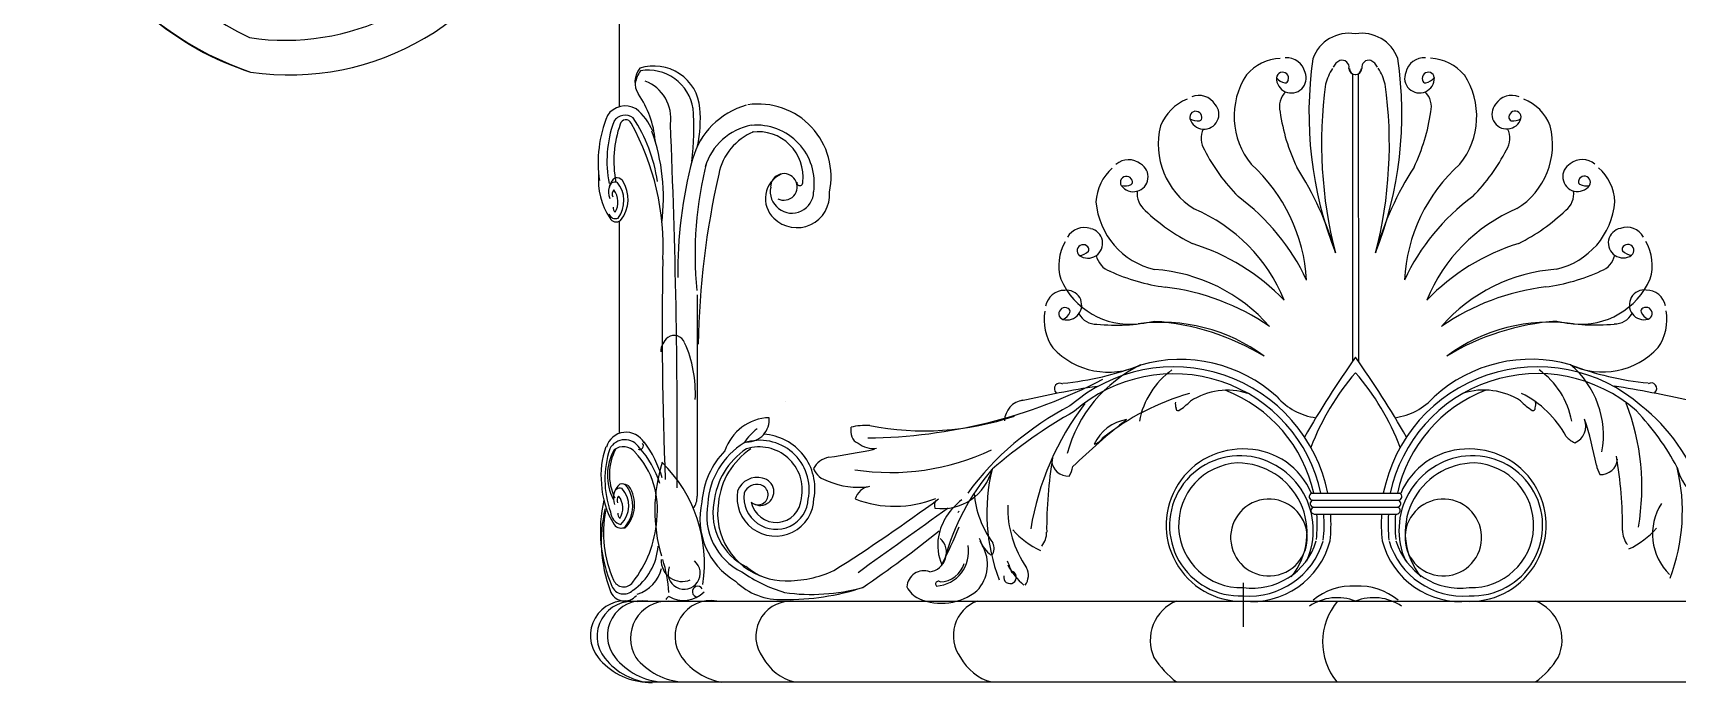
# Model space of a CAD drawing. Extents: x 15151 to 53333, y -36484 to -6005.
# Drawn here: x 34874.9 to 35164.8, y -7448.5 to -7334.1 of the extents above; entities that cross this region are included whole.
import ezdxf

# ---------------------------------------------------------------- set-up
doc = ezdxf.new("R2010")
doc.units = 0
doc.header["$MEASUREMENT"] = 0
doc.layers.add('3', color=3, linetype='CONTINUOUS')
doc.layers.add('4', color=4, linetype='CONTINUOUS')

# ---------------------------------------------------------------- blocks, each defined once
blk = doc.blocks.new('A$C5F35165B')
at = {"layer": '3'}
for p, q in [((274.36, 2810.82), (274.36, 2760.22)), ((275.38, 2810.82), (275.43, 2760.22)), ((158.84, 2771.95), (158.8, 2736.49)), ((174.31, 2753.16), (174.31, 2753.16)), ((267.16, 2736.98), (282.62, 2736.98)), ((204.99, 2733.84), (204.76, 2733.61)), ((267.31, 2735.76), (282.47, 2735.76)), ((267.46, 2734.54), (282.33, 2734.54)), ((145.47, 2730.85), (146.13, 2730.89)), ((267.61, 2733.32), (282.18, 2733.32)), ((255.07, 2721.19), (255.07, 2713.46)), ((149.49, 2703.74), (400.51, 2703.74))]:
    blk.add_line(p, q, dxfattribs=at)
blk.add_lwpolyline([(53.29, 2877.75, 0.372058), (79.89, 2817.28, 0.70027), (117.82, 2886.82, 1.005835)], format="xyb", dxfattribs=at)
for centre, radius, start, end in [((98.5, 2864.92), 56.79, 123.596, 251.0819), ((273.74, 2811.28), 6.76, 80.4346, 160.2305), ((276, 2811.28), 6.76, 19.8221, 99.618), ((151.78, 2809.44), 3.93, 141.3513, 212.974), ((151.2, 2804.13), 8.15, 4.9648, 107.7519), ((262.06, 2805.23), 8.41, 93.045, 139.455), ((262.73, 2810.38), 3.35, 12.844, 93.9271), ((333.76, 2803.93), 67.08, 171.7479, 201.4945), ((278.6, 2806.81), 9.26, 146.9197, 165.9322), ((273.14, 2811.1), 2.37, 115.1337, 155.8266), ((272.5, 2812.04), 1.26, 350.1579, 106.6488), ((274.91, 2811.85), 1.09, 270.9211, 358.8397), ((277.24, 2812.04), 1.26, 73.4039, 189.8947), ((276.6, 2811.1), 2.37, 24.226, 64.919), ((215.95, 2803.89), 67.11, 338.5611, 8.2941), ((271.14, 2806.81), 9.26, 14.1205, 33.1329), ((287.01, 2810.39), 3.35, 86.1256, 167.2086), ((287.69, 2805.24), 8.41, 40.5976, 87.0076), ((152.57, 2808.53), 4.71, 142.0169, 170.8659), ((150.19, 2803.54), 8, 8.7464, 99.6477), ((147.18, 2803.07), 7, 351.6657, 69.2995), ((266.85, 2803.39), 13.36, 146.8441, 219.0836), ((263.57, 2810.14), 2.62, 178.3168, 22.2227), ((262.02, 2810.1), 1.07, 342.9786, 173.8165), ((262.95, 2811.79), 2.54, 218.1907, 258.8541), ((262.48, 2809.87), 0.575, 268.7316, 351.9304), ((345.52, 2798.59), 76.62, 172.1426, 194.5343), ((274.83, 2811.85), 1.09, 181.2129, 269.1315), ((274.91, 2811.85), 1.09, 181.2656, 267.8259), ((274.83, 2811.85), 1.09, 272.2267, 358.7871), ((204.24, 2798.52), 76.62, 345.5183, 7.91), ((286.17, 2810.15), 2.62, 157.8299, 1.7358), ((287.72, 2810.11), 1.07, 6.2362, 197.074), ((287.27, 2809.88), 0.575, 188.1222, 271.321), ((286.79, 2811.8), 2.54, 281.1985, 321.862), ((282.9, 2803.4), 13.36, 320.9691, 33.2085), ((134.47, 2797.61), 17.04, 5.2642, 34.6573), ((248.35, 2798.64), 8.41, 112.045, 158.455), ((247.31, 2803.73), 3.35, 31.844, 112.9271), ((265.16, 2805.07), 3.69, 134.3031, 194.1752), ((284.58, 2805.08), 3.69, 345.8774, 45.7495), ((302.44, 2803.76), 3.35, 67.1256, 148.2086), ((301.4, 2798.66), 8.41, 21.5976, 68.0076), ((163.51, 2795.2), 22.15, 157.8884, 188.0927), ((146.13, 2801.52), 3.73, 58.9316, 147.3189), ((146.14, 2801.27), 2.35, 53.1086, 148.5947), ((124.71, 2788.06), 27.38, 8.1613, 33.4497), ((141.67, 2796.85), 10.13, 23.0856, 50.925), ((108.52, 2801.22), 49.71, 353.3298, 4.2331), ((171.24, 2792.16), 13.74, 105.9249, 164.4355), ((135.84, 2802.98), 23.55, 348.2332, 4.5198), ((169.63, 2792.77), 12.8, 347.5873, 98.3849), ((246.73, 2803.23), 1.07, 1.9786, 192.8165), ((248.19, 2803.77), 2.62, 197.3168, 41.2227), ((247.24, 2803.16), 0.575, 287.7316, 10.9304), ((295.02, 2809.01), 33.78, 188.2415, 205.5068), ((254.72, 2808.99), 33.78, 334.5459, 351.8111), ((301.56, 2803.8), 2.62, 138.8299, 342.7358), ((302.51, 2803.18), 0.575, 169.1222, 252.321), ((303.02, 2803.26), 1.07, 347.2362, 178.074), ((163.53, 2795.5), 20.62, 160.375, 191.0272), ((163.53, 2795.5), 20.62, 160.375, 191.0272), ((163.53, 2795.5), 19.4, 160.375, 191.0272), ((146.25, 2801.76), 1.03, 25.0391, 165.6053), ((107.71, 2780.35), 45.12, 357.2249, 28.9519), ((117.85, 2789.04), 35.03, 352.7507, 19.6169), ((-1122.83, 2746.32), 1278.15, 359.62559, 2.49891), ((170.36, 2791.43), 10.59, 100.9457, 162.9896), ((172.58, 2791.27), 10.14, 111.816, 168.9341), ((169.26, 2791.64), 10.22, 351.3932, 95.0906), ((169.57, 2792.77), 7.92, 353.2174, 97.6604), ((253.48, 2798.46), 13.36, 165.8441, 238.0836), ((247.06, 2805.13), 2.54, 237.1907, 277.8541), ((251.34, 2799.5), 3.69, 153.3031, 213.1752), ((298.41, 2799.53), 3.69, 326.8774, 26.7495), ((302.68, 2805.16), 2.54, 262.1985, 302.862), ((296.27, 2798.48), 13.36, 301.9691, 14.2085), ((-105.46, 2772.3), 258.3, 5.9055, 5.9714), ((278.28, 2812.95), 33.78, 207.2415, 224.5068), ((271.46, 2812.95), 33.78, 315.5459, 332.8111), ((231.54, 2776.18), 76.12, 165.0281, 180.8978), ((223.82, 2778.99), 65.37, 165.436, 185.5252), ((234.89, 2792.42), 3.35, 50.844, 131.9271), ((235.71, 2792.75), 2.62, 216.3168, 60.2227), ((236.65, 2772.9), 29.66, 3.2035, 48.0521), ((218.16, 2764.44), 55.24, 15.671, 32.93), ((331.62, 2764.49), 55.24, 147.1227, 164.3817), ((313.12, 2772.94), 29.66, 132.0006, 176.8491), ((314.05, 2792.78), 2.62, 119.8299, 323.7358), ((314.86, 2792.46), 3.35, 48.1256, 129.2086), ((153.29, 2792.14), 11.89, 174.5776, 213.9666), ((146.33, 2790.13), 3.13, 129.2828, 202.2527), ((144.34, 2790.84), 0.993, 70.2851, 174.7513), ((144.66, 2791.39), 1.2, 34.9576, 104.9006), ((140.85, 2788.52), 5.06, 323.0758, 40.485), ((140.72, 2788.79), 5.92, 321.1532, 33.6869), ((309.74, 2760.13), 150.79, 167.3232, 178.7989), ((175.53, 2788.92), 4.69, 114.0152, 227.3309), ((174.12, 2790.97), 2.34, 242.705, 181.4798), ((176.91, 2791.73), 0.538, 172.8143, 11.0638), ((237.54, 2787.95), 8.41, 131.045, 177.455), ((234.51, 2791.76), 1.07, 20.9786, 211.8165), ((235.01, 2791.86), 0.575, 306.7316, 29.9304), ((314.75, 2791.89), 0.575, 150.1222, 233.321), ((315.25, 2791.8), 1.07, 328.2362, 159.074), ((312.22, 2787.98), 8.41, 2.5976, 49.0076), ((144.99, 2789.67), 1.15, 138.2461, 202.4161), ((141.46, 2788.31), 3.41, 328.0241, 38.4567), ((175.53, 2790.17), 3.82, 168.7636, 359.2376), ((176.42, 2789.52), 5.73, 224.8156, 5.0611), ((234.2, 2793.67), 2.54, 256.1907, 296.8541), ((240.08, 2789.74), 3.69, 172.3031, 232.1752), ((231.44, 2758.27), 38.45, 25.0603, 53.717), ((318.35, 2758.31), 38.45, 126.3356, 154.9923), ((309.68, 2789.77), 3.69, 307.8774, 7.7495), ((315.55, 2793.7), 2.54, 243.1985, 283.862), ((144.42, 2786.64), 1.25, 200.8288, 292.3265), ((144.93, 2787.29), 0.935, 172.1677, 232.6195), ((242.45, 2789.45), 13.36, 184.8441, 257.0836), ((261.18, 2811.22), 33.78, 226.2415, 243.5068), ((234.85, 2759.8), 29.66, 22.2035, 67.0521), ((314.93, 2759.84), 29.66, 113.0006, 157.8491), ((288.56, 2811.23), 33.78, 296.5459, 313.8111), ((307.31, 2789.48), 13.36, 282.9691, 355.2085), ((144.54, 2786.01), 1.22, 204.9329, 310.3586), ((227.02, 2780.47), 3.35, 69.844, 150.9271), ((227.69, 2781.04), 2.62, 235.3168, 79.2227), ((322.08, 2781.09), 2.62, 100.8299, 304.7358), ((322.75, 2780.51), 3.35, 29.1256, 110.2086), ((230.98, 2777.1), 8.41, 150.045, 196.455), ((226.87, 2779.72), 1.07, 39.9786, 230.8165), ((227.32, 2779.97), 0.575, 325.7316, 48.9304), ((234.69, 2744.27), 38.45, 44.0603, 72.717), ((315.12, 2744.31), 38.45, 107.3356, 135.9923), ((322.45, 2780.02), 0.575, 131.1222, 214.321), ((322.9, 2779.76), 1.07, 309.2362, 140.074), ((318.79, 2777.14), 8.41, 343.5976, 30.0076), ((792.93, 2765.78), 640.28, 178.89107, 182.36177), ((225.97, 2781.42), 2.54, 275.1907, 315.8541), ((232.8, 2779.62), 3.69, 191.3031, 251.1752), ((316.97, 2779.66), 3.69, 288.8774, 348.7495), ((323.8, 2781.47), 2.54, 224.1985, 264.862), ((235.13, 2780.12), 13.36, 203.8441, 276.0836), ((245.75, 2806.8), 33.78, 245.2415, 262.5068), ((237.42, 2746.83), 29.66, 41.2035, 86.0521), ((312.38, 2746.87), 29.66, 94.0006, 138.8491), ((303.99, 2806.83), 33.78, 277.5459, 294.8111), ((314.64, 2780.15), 13.36, 263.9691, 336.2085), ((223.56, 2769.39), 3.35, 88.844, 169.9271), ((224, 2770.15), 2.62, 254.3168, 98.2227), ((236.5, 2732.64), 40.96, 55.4417, 83.2018), ((313.31, 2732.67), 40.96, 96.8509, 124.6109), ((325.78, 2770.19), 2.62, 81.8299, 285.7358), ((326.22, 2769.44), 3.35, 10.1256, 91.2086), ((228.4, 2767.49), 8.41, 169.045, 215.455), ((223.66, 2768.63), 1.07, 58.9786, 249.8165), ((222.25, 2769.94), 2.54, 294.1907, 334.8541), ((224, 2769.02), 0.575, 344.7316, 67.9304), ((229.29, 2770.46), 3.69, 210.3031, 270.1752), ((320.48, 2770.51), 3.69, 269.8774, 329.7495), ((325.78, 2769.06), 0.575, 112.1222, 195.321), ((327.53, 2769.99), 2.54, 205.1985, 245.862), ((326.12, 2768.68), 1.07, 290.2362, 121.074), ((321.38, 2767.53), 8.41, 324.5976, 11.0076), ((232.7, 2800.39), 33.78, 264.2415, 281.5068), ((240.67, 2736.58), 30.53, 53.5662, 97.7628), ((236.26, 2723.64), 43.76, 58.9824, 85.8359), ((313.56, 2723.68), 43.76, 94.2167, 121.0702), ((309.14, 2736.61), 30.53, 82.2899, 126.4865), ((317.06, 2800.42), 33.78, 258.5459, 275.8111), ((155.81, 2761.79), 3.42, 129.1839, 177.6553), ((154.77, 2762.82), 1.97, 21.014, 124.3811), ((137.09, 2754.71), 21.42, 356.8433, 24.2901), ((231.34, 2771.69), 13.36, 222.8441, 295.0836), ((318.44, 2771.73), 13.36, 244.9691, 317.2085), ((318.44, 2771.73), 13.36, 244.9691, 317.2085), ((243.99, 2735.19), 25.38, 47.7648, 105.9767), ((422.28, 2657.11), 180.31, 144.8267, 150.1348), ((127.51, 2657.11), 180.31, 29.8652, 35.1733), ((305.82, 2735.22), 25.38, 74.076, 132.2878), ((305.82, 2735.22), 25.38, 74.076, 132.2878), ((187.98, 2838.67), 91.93, 270.5995, 297.4255), ((218.33, 2808.23), 52.09, 275.4961, 291.0059), ((247.55, 2737.69), 24.31, 115.7035, 164.9077), ((242.84, 2731.52), 27.73, 11.3631, 131.2567), ((242.84, 2731.52), 26.52, 11.8932, 131.259), ((250.93, 2747.02), 14.4, 125.7052, 169.3174), ((307.72, 2729.72), 43.48, 139.0222, 159.3281), ((242.07, 2729.72), 43.48, 20.6719, 40.9778), ((306.98, 2731.55), 27.73, 48.7959, 168.6989), ((306.98, 2731.55), 26.52, 48.7936, 168.1719), ((298.87, 2747.04), 14.4, 10.7352, 54.3475), ((302.44, 2747.22), 16.16, 349.5735, 50.1716), ((331.41, 2808.28), 52.09, 249.0467, 264.5565), ((257.99, 2571.99), 186.06, 98.8615, 103.0322), ((222.76, 2755.42), 0.96, 54.5709, 229.6445), ((258.01, 2711.62), 44.71, 106.0952, 128.2039), ((252.32, 2743.01), 12.13, 72.6912, 122.6038), ((242.84, 2731.52), 25.3, 12.4755, 69.0004), ((269.41, 2761.33), 11.13, 221.3165, 262.3301), ((269.41, 2761.33), 11.13, 221.3165, 262.3301), ((280.38, 2761.34), 11.13, 277.6568, 318.7362), ((280.38, 2761.34), 11.13, 277.6568, 318.7362), ((306.98, 2731.55), 25.3, 111.0522, 167.5928), ((297.48, 2743.04), 12.13, 57.4488, 107.3614), ((295.93, 2738.17), 18.38, 28.772, 63.3321), ((291.97, 2572), 186.06, 77.0204, 81.1912), ((327.03, 2755.47), 0.96, 310.4081, 125.4818), ((248.43, 2706.09), 52.08, 117.2928, 143.5563), ((272.71, 2668.47), 95.54, 119.7171, 130.3826), ((216.81, 2749.61), 3.82, 98.4288, 177.5565), ((266.11, 2722.9), 49.1, 142.4468, 170.8233), ((245.41, 2752.74), 2.29, 171.705, 198.9209), ((243.6, 2751.92), 0.368, 166.6225, 290.1116), ((238.51, 2760.15), 10.04, 301.2941, 316.4348), ((311.27, 2760.18), 10.04, 223.6178, 238.7585), ((306.19, 2751.94), 0.368, 249.9411, 13.4302), ((304.38, 2752.77), 2.29, 341.1318, 8.3476), ((284.38, 2738.05), 41, 350.1217, 21.1895), ((291.32, 2720.17), 45.59, 27.9547, 43.4002), ((305.54, 2727.25), 31.96, 18.3566, 51.9275), ((171.77, 2741.85), 8.46, 91.7054, 161.8588), ((174.15, 2741.64), 8.21, 125.2073, 148.9108), ((167.61, 2749.94), 3.92, 269.7796, 5.4182), ((190.74, 2748.18), 4.82, 174.8583, 194.9782), ((188.76, 2736.69), 12.26, 87.7326, 103.2589), ((198.9, 2797.95), 49.96, 258.8488, 288.5059), ((325.4, 2636.72), 145.21, 128.7408, 133.714), ((235.78, 2742.45), 7.64, 99.4001, 155.4742), ((312.26, 2748.84), 3.23, 293.8709, 21.4037), ((254.98, 2730.15), 63.48, 10.7219, 18.2447), ((155.94, 2740.31), 14.09, 159.712, 186.7519), ((146.31, 2744.12), 3.62, 28.9084, 164.2692), ((146.09, 2743.42), 3.01, 31.3841, 152.6546), ((145.81, 2742.49), 2.7, 39.4236, 128.1379), ((148.71, 2745.33), 0.626, 241.07, 45.7623), ((134, 2734.3), 19.42, 16.1005, 37.1869), ((174.27, 2734.3), 13.61, 121.6905, 176.2352), ((169.89, 2737.63), 8.69, 348.7347, 108.5193), ((169.78, 2737.59), 7.57, 348.8695, 107.5141), ((170.02, 2737.83), 9.56, 349.1728, 86.6743), ((187.9, 2747.62), 1.94, 200.7355, 249.309), ((189.89, 2749.25), 4.36, 232.1833, 277.0804), ((227.65, 2748.81), 3.4, 290.2594, 322.7082), ((314.74, 2749.08), 3.4, 217.3444, 249.7932), ((159.93, 2739.43), 17.37, 161.965, 199.2325), ((152.38, 2740.15), 9.37, 151.5839, 206.5533), ((152.71, 2740.35), 9.37, 151.5839, 206.5533), ((137.23, 2734.23), 14.6, 352.1562, 43.0533), ((135.84, 2733.57), 17.18, 17.4372, 41.6961), ((179.4, 2733.95), 28.04, 162.4346, 196.5818), ((135.27, 2724.65), 24.85, 351.3839, 45.7289), ((173.88, 2734.47), 14.26, 135.3823, 175.9872), ((174.61, 2734.06), 12.89, 123.5061, 174.3718), ((175.41, 2734.06), 12.89, 123.5061, 174.3718), ((182.72, 2739.58), 3.82, 100.4271, 152.6235), ((162.18, 2879.84), 137.94, 278.2734, 281.6622), ((192.97, 2782.13), 41.48, 261.1976, 295.2911), ((296.52, 2730.65), 76.08, 170.4684, 180.3726), ((224.24, 2742.94), 2.93, 184.4113, 273.5173), ((254.94, 2731.36), 13.43, 85.9704, 270.5676), ((254.46, 2731.26), 12.35, 84.1749, 272.8391), ((254.68, 2731.36), 10.98, 92.9974, 272.0146), ((254.08, 2730.06), 12.27, 320.6954, 89.8541), ((254.31, 2730.48), 13.14, 335.8836, 83.8887), ((255.37, 2732), 12.77, 22.9245, 87.7074), ((295.69, 2730.48), 13.14, 96.1113, 204.1164), ((295.69, 2730.48), 13.14, 96.1113, 204.1164), ((294.63, 2732), 12.77, 92.2926, 157.0755), ((295.92, 2730.06), 12.27, 90.1459, 219.3046), ((295.92, 2730.06), 12.27, 90.1459, 219.3046), ((295.06, 2731.36), 13.43, 269.4324, 94.0296), ((295.54, 2731.26), 12.35, 267.1609, 95.8251), ((295.32, 2731.36), 10.98, 267.9854, 87.0026), ((318.16, 2743.22), 2.93, 266.5354, 355.6413), ((245.89, 2730.86), 76.08, 359.68, 9.5842), ((169.38, 2736.1), 3.67, 74.4987, 158.6012), ((169.94, 2737.26), 2.41, 229.3423, 79.9295), ((182.78, 2742.77), 3.73, 202.5286, 256.5632), ((202.01, 2743.33), 9.04, 261.8952, 346.7141), ((241.19, 2715.02), 40.09, 139.2989, 164.9215), ((242.77, 2733.5), 32.88, 166.3722, 200.9754), ((220.05, 2742.62), 5.09, 329.2034, 349.3307), ((322.35, 2742.9), 5.09, 190.7219, 210.8492), ((299.64, 2733.77), 32.88, 339.0772, 13.6804), ((340.39, 2743.63), 9.04, 193.3386, 278.1574), ((156.71, 2739.3), 14.77, 182.4999, 211.9779), ((147.17, 2736.18), 3.13, 129.2828, 202.2527), ((145.18, 2736.9), 0.993, 70.2851, 174.7513), ((145.84, 2735.72), 1.15, 138.2461, 202.4161), ((142.31, 2734.36), 3.41, 328.0241, 38.4567), ((145.5, 2737.44), 1.2, 34.9576, 104.9006), ((142.18, 2734.77), 4.57, 314.5017, 42.6601), ((145.53, 2736.21), 2.42, 59.0311, 88.3573), ((141.94, 2734.99), 5.86, 315.6624, 33.9129), ((141.56, 2734.85), 5.92, 321.1532, 33.6869), ((155.8, 2736.25), 3.01, 320.3646, 4.5854), ((172.63, 2736.21), 6.78, 169.5564, 359.5338), ((172.74, 2736.31), 5.68, 173.061, 357.4569), ((169.38, 2736.1), 2.45, 74.4987, 158.6012), ((169.56, 2736.74), 1.78, 227.8482, 74.4987), ((187.24, 2751.47), 13.43, 246.6259, 277.6524), ((189.57, 2735.17), 3.01, 96.8941, 164.2705), ((224.78, 2738.46), 17.19, 184.861, 216.5328), ((267.36, 2736.39), 0.626, 108.0669, 274.0695), ((282.43, 2736.39), 0.626, 265.9305, 71.9331), ((166.36, 2730.39), 24.6, 167.3332, 203.3528), ((166.94, 2728.52), 25.02, 166.7568, 200.2886), ((163.2, 2730.1), 20.9, 169.555, 203.753), ((145.97, 2733.88), 2.45, 184.1235, 256.2723), ((172, 2732.48), 12.7, 166.3994, 239.6631), ((171.58, 2733.09), 11.08, 169.0739, 243.9797), ((172.07, 2733.46), 10.46, 169.701, 244.2853), ((174.19, 2733.42), 11.76, 170.6463, 253.382), ((172.74, 2736.31), 4.46, 191.3975, 356.6622), ((20.43, 2980.86), 304.47, 302.2515, 306.4591), ((193.66, 2754.17), 19.48, 249.0008, 291.7647), ((2028.41, 165.41), 3151.4, 125.39571, 125.75047), ((202.26, 2734.89), 1.61, 149.0793, 198.7026), ((211.71, 2727.28), 10.56, 126.1189, 168.7782), ((231.89, 2734.4), 18.31, 178.3829, 215.1009), ((259.63, 2729.19), 6.76, 284.38, 284.0125), ((267.53, 2735.17), 0.626, 108.0669, 274.0695), ((267.65, 2733.95), 0.626, 108.0669, 274.0695), ((282.14, 2733.95), 0.626, 265.9305, 71.9331), ((282.25, 2735.17), 0.626, 265.9305, 71.9331), ((290.37, 2729.19), 6.76, 255.9875, 255.62), ((290.37, 2729.19), 6.76, 255.9875, 255.62), ((337.31, 2729.82), 10.05, 147.5945, 225.4459), ((145.34, 2732.23), 1.38, 213.1212, 307.0732), ((145.78, 2733.34), 0.935, 172.1677, 232.6195), ((131.73, 2733.7), 20.02, 321.7632, 355.8022), ((148.22, 2753.27), 60.97, 331.7635, 338.6555), ((242.84, 2731.52), 25.3, 353.9571, 4.0949), ((242.84, 2731.52), 26.52, 353.9571, 3.9063), ((242.84, 2731.52), 27.73, 353.9571, 3.7343), ((307.16, 2731.52), 27.73, 176.2657, 186.0429), ((307.16, 2731.52), 26.52, 176.0937, 186.0429), ((307.16, 2731.52), 25.3, 175.9051, 186.0429), ((316.33, 2741.28), 15.64, 295.5457, 318.0524), ((68.11, 2896.97), 213.43, 304.1762, 308.6846), ((199.39, 2726.52), 3.4, 277.1965, 47.4113), ((200.65, 2726.66), 6.03, 273.7363, 10.6784), ((209.85, 2727.85), 8.62, 170.0993, 203.4385), ((203.27, 2724.43), 6.73, 316.4457, 30.2464), ((195.3, 2723.03), 14.59, 18.0398, 24.2639), ((216.27, 2732.56), 8.61, 207.504, 228.8481), ((209.06, 2727.3), 2.11, 324.4979, 25.9654), ((226.07, 2741.01), 15.64, 222.0002, 244.5069), ((216.42, 2730.13), 4.02, 322.1277, 0.3726), ((256.52, 2732.28), 14.38, 264.2093, 345.1674), ((256.71, 2732.06), 11.79, 261.9875, 342.8813), ((256.15, 2732.51), 13.63, 265.4482, 343.2053), ((293.48, 2732.28), 14.38, 194.8326, 275.7907), ((293.85, 2732.51), 13.63, 196.7947, 274.5518), ((293.29, 2732.06), 11.79, 197.1187, 278.0125), ((325.99, 2730.42), 4.02, 179.68, 217.925), ((141.77, 2728.31), 10.17, 304.4011, 356.4907), ((156.18, 2725.15), 3.7, 177.4685, 292.8577), ((128.97, 2717.91), 24.92, 3.7103, 17.3188), ((156.53, 2722.91), 2.84, 157.1208, 49.9153), ((194.54, 2716.45), 20.84, 18.0398, 24.2639), ((146.36, 2725.31), 6.39, 287.437, 345.9265), ((180.97, 2737.55), 20.6, 225.4227, 225.4365), ((181.92, 2745.02), 26.65, 235.2035, 253.2259), ((174.29, 2732.02), 10.47, 228.891, 270.1454), ((174.52, 2741.94), 20.39, 269.4243, 294.2871), ((198.79, 2720.33), 3, 70.0259, 177.0736), ((201.52, 2725.95), 4.58, 271.6513, 343.2022), ((213.98, 2722.19), 1.12, 166.781, 77.5509), ((224.5, 2730.06), 12.31, 207.504, 228.8481), ((214.2, 2722.55), 3.02, 324.4979, 25.9654), ((146.03, 2720.7), 2.69, 198.5045, 320.6118), ((145.88, 2721.52), 2.28, 202.7863, 315.5392), ((145.87, 2722.45), 1.95, 203.1767, 324.2769), ((156.42, 2723.19), 5.09, 238.9249, 315.2764), ((158.93, 2719.65), 0.947, 32.4017, 264.2498), ((173.47, 2729.49), 11.22, 225.2963, 273.0126), ((174.85, 2760.12), 41.84, 268.9225, 288.3219), ((178.94, 2753.21), 34.04, 262.0432, 285.4293), ((199.65, 2722.33), 4.27, 205.6233, 246.0839), ((201.88, 2727.7), 10.09, 246.8639, 308.371), ((201.33, 2721.02), 0.476, 46.901, 233.6205), ((274.17, 2710.17), 10.45, 86.0275, 130.3257), ((275.62, 2710.17), 10.45, 49.6743, 93.9725), ((146.12, 2711.92), 6.13, 80.4937, 218.9899), ((147.31, 2711.79), 6.13, 80.4937, 218.9899), ((149.11, 2711.92), 6.13, 80.4937, 218.9899), ((153.61, 2711.43), 6.55, 88.5463, 210.9372), ((156.29, 2715.92), 3.83, 130.7154, 141.88), ((161.24, 2711.76), 6.31, 80.2334, 215.8296), ((175.34, 2711.79), 6.18, 90.7823, 217.0634), ((210.44, 2711.93), 6.46, 110.5888, 216.6928), ((246.1, 2711.12), 7.4, 111.9628, 204.3691), ((271.66, 2709.86), 8.73, 68.2971, 124.1701), ((280.16, 2710.8), 11.08, 139.6513, 219.5887), ((278.12, 2709.86), 8.73, 55.8299, 111.7029), ((303.9, 2711.12), 7.4, 335.6309, 68.0372), ((150.39, 2715.26), 11.55, 218.5154, 266.4521), ((151.58, 2715.12), 11.55, 218.5154, 266.4521), ((153.38, 2715.26), 11.55, 218.5154, 266.4521), ((157.03, 2715.26), 11.55, 218.5154, 266.4521), ((164.93, 2714.45), 10.88, 215.9449, 260.291), ((178.05, 2712.13), 8.65, 208.0004, 256.0589), ((212.95, 2712.14), 8.7, 207.9156, 255.0841), ((252.76, 2716.42), 15.79, 211.9571, 233.4261), ((297.24, 2716.42), 15.79, 306.5739, 328.0429)]:
    blk.add_arc(centre, radius, start, end, dxfattribs=at)
at = {"layer": '4', "color": 4}
for p, q in [((145.11, 2805.11), (145.11, 2826.96)), ((145.11, 2747.53), (145.11, 2784.93)), ((145.74, 2717.97), (402.87, 2717.97))]:
    blk.add_line(p, q, dxfattribs=at)
blk.add_lwpolyline([(47.55, 2876.91, 0.424002), (80.09, 2811.2, 0.801899), (112.89, 2897.2, 1.063182)], format="xyb", dxfattribs=at)

msp = doc.modelspace()

# ---------------------------------------------------------------- block references
at = {"layer": '3'}
msp.add_blockref('A$C5F35165B', (34833.22, -10152.17), dxfattribs=at)

doc.saveas('drawing.dxf')
